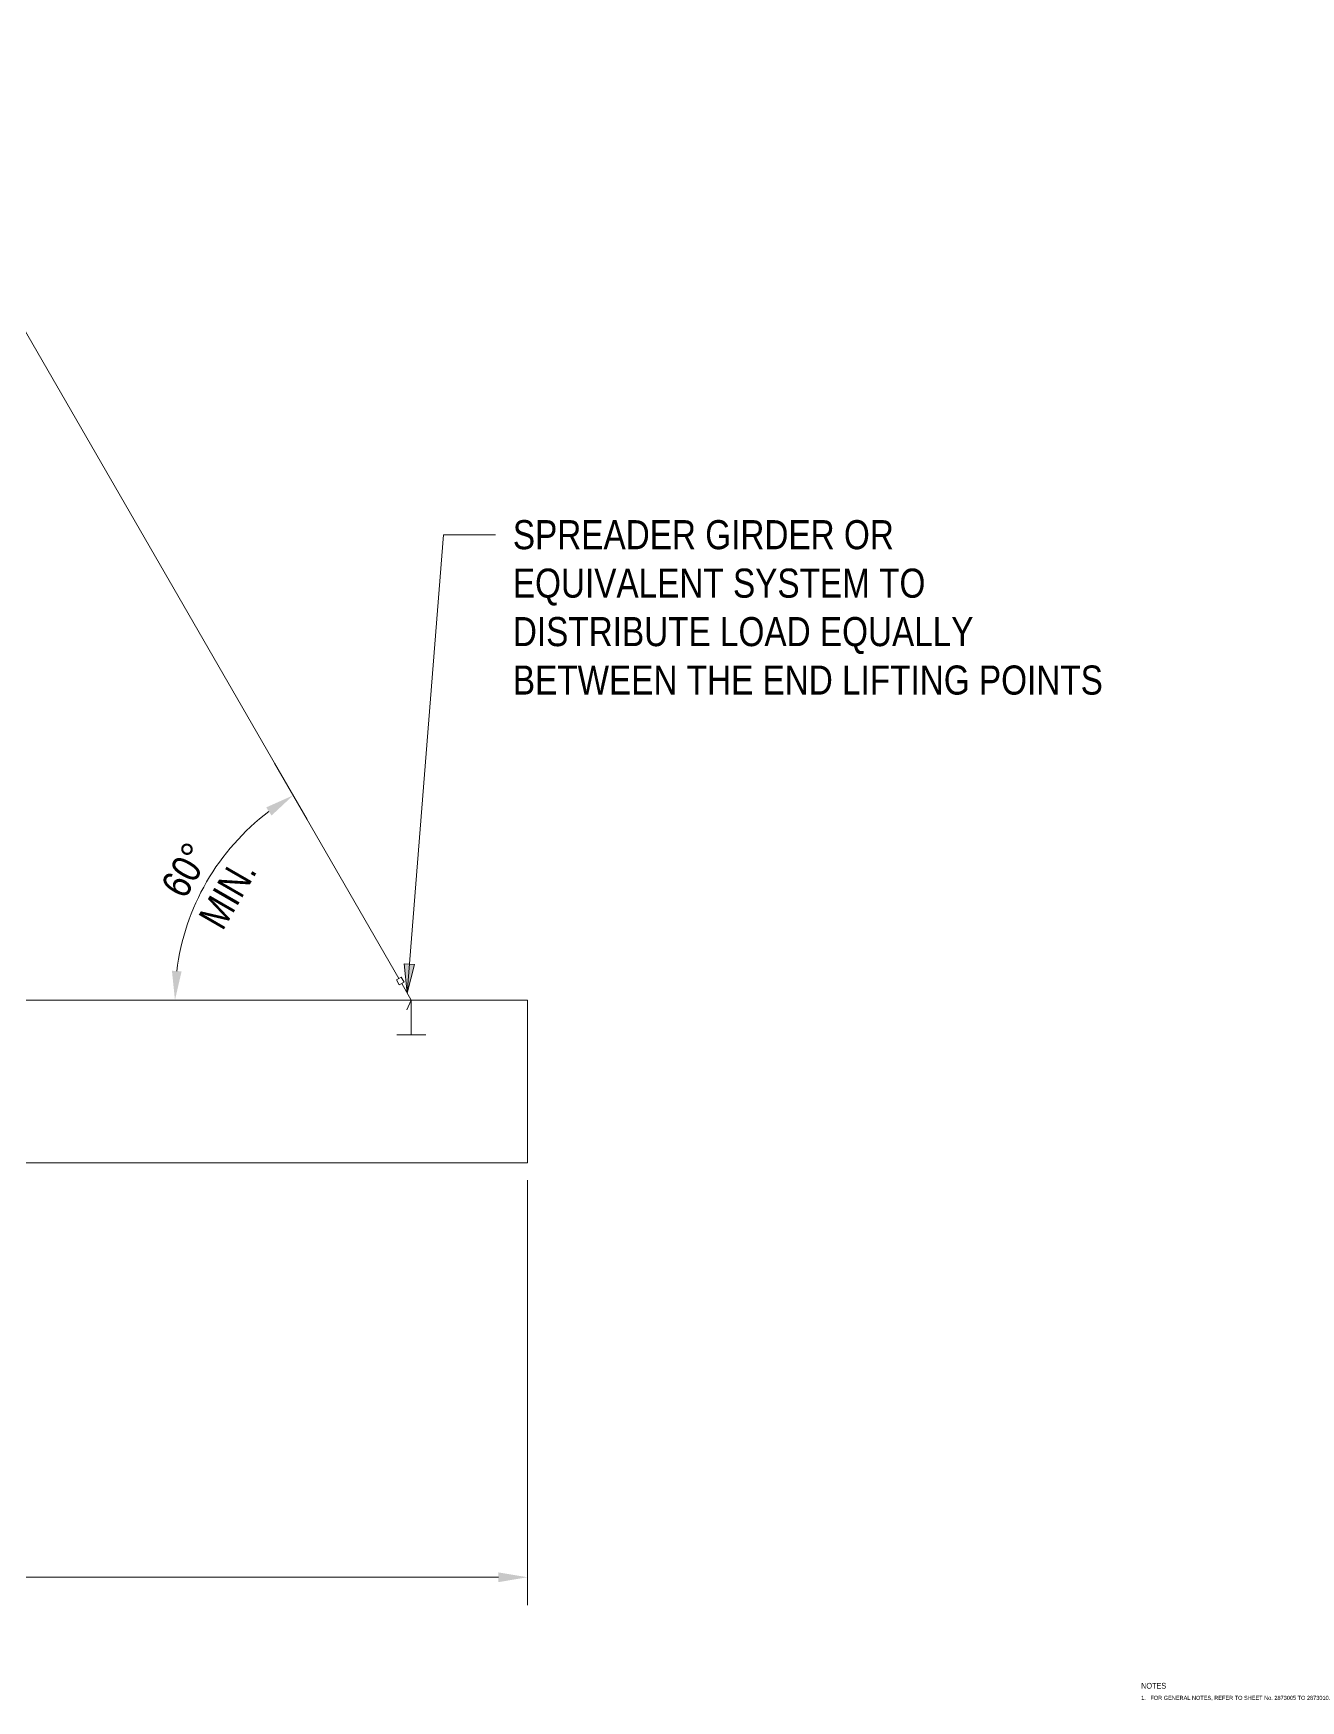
# Model space of a CAD drawing. Header units: metres. Extents: x -1147 to -1092, y 2 to 547.
# Drawn here: x -1092.97 to -1091.879, y 2.657 to 4.091 of the extents above; entities that cross this region are included whole.
import ezdxf

# ---------------------------------------------------------------- set-up
doc = ezdxf.new("R2010")
doc.units = ezdxf.units.M
doc.layers.get('Defpoints').update_dxf_attribs({"color": 41})
doc.layers.add('A-ANNO-DIMS', color=7, linetype='Continuous', lineweight=9)
doc.layers.add('G-ANNO-TEXT', color=7, linetype='Continuous', lineweight=9)
doc.layers.add('A-DETL', color=7, linetype='Continuous', lineweight=9, true_color=0xffffff)
doc.styles.add('Arial Narrow_2', font='ARIALN.TTF', dxfattribs={"height": 0.0035})
doc.styles.add('Arial Narrow_3', font='ARIALN.TTF', dxfattribs={"height": 0.025})
doc.styles.add('Arial Narrow_4', font='ARIALN.TTF', dxfattribs={"height": 0.005})
doc.dimstyles.new('Dimension_Angle_T___º___2_5_1', dxfattribs={"dimscale": 0.3048, "dimtxt": 0.025586, "dimasz": 0.082021, "dimexe": 0.07874, "dimexo": 0.052493, "dimgap": 0.065617, "dimtad": 1, "dimdec": 3, "dimlfac": 1000, "dimrnd": 0.001, "dimzin": 0, "dimdsep": 46, "dimtxsty": 'Arial Narrow_3', "dimsah": 1, "dimcen": 0.09, "dimadec": 0, "dimazin": 0, "dimtfac": 1, "dimtdec": 4, "dimtix": 1, "dimtmove": 0, "dimatfit": 3, "dimfxl": 1, "dimtvp": 1, "dimtolj": 1, "dimtzin": 0, "dimlwd": 18, "dimlwe": 18, "dimarcsym": 2})
doc.dimstyles.new('Dimension_Arc_Length_O__mm_', dxfattribs={"dimscale": 0.3048, "dimtxt": 0.025586, "dimasz": 0.082021, "dimexe": 0.07874, "dimexo": 0.049213, "dimgap": 0.049213, "dimtad": 1, "dimdec": 0, "dimlfac": 1000, "dimzin": 0, "dimdsep": 46, "dimtxsty": 'Arial Narrow_3', "dimsah": 1, "dimcen": 0.09, "dimaunit": 1, "dimadec": 4, "dimazin": 0, "dimtfac": 1, "dimtdec": 4, "dimtix": 1, "dimtmove": 0, "dimatfit": 3, "dimfxl": 1, "dimtvp": 1, "dimtfill": 1, "dimtolj": 1, "dimtzin": 0, "dimlwd": 18, "dimlwe": 18, "dimarcsym": 2})

# ---------------------------------------------------------------- blocks, each defined once
blk = doc.blocks.new('DIMBLOCK1-DRG-2873081 - GIRDER LIFTING DETAIL')
at = {"layer": 'A-ANNO-DIMS', "color": 0, "lineweight": 18, "transparency": 16777216}
for p, q in [((-1093.7046, 3.1047), (-1093.7046, 2.7393)), ((-1092.5446, 3.1047), (-1092.5446, 2.7393)), ((-1093.6796, 2.7633), (-1092.5696, 2.7633))]:
    blk.add_line(p, q, dxfattribs=at)
at = {"layer": 'A-ANNO-DIMS', "color": 0, "transparency": 16777216}
for points in [[(-1093.6796, 2.7675), (-1093.6796, 2.7591), (-1093.7046, 2.7633)], [(-1092.5696, 2.7675), (-1092.5696, 2.7591), (-1092.5446, 2.7633)]]:
    blk.add_solid(points, dxfattribs=at)
at = {"layer": 'Defpoints', "color": 0, "transparency": 16777216}
for p in [(-1093.7046, 3.1197), (-1092.5446, 3.1197), (-1092.5446, 2.7633)]:
    blk.add_point(p, dxfattribs=at)
at = {"layer": 'A-ANNO-DIMS', "color": 0, "lineweight": 18, "transparency": 16777216, "insert": (-1093.1246, 2.7912), "char_height": 0.025, "width": 0.181781, "attachment_point": 5, "style": 'Arial Narrow_3', "bg_fill": 3, "box_fill_scale": 1.1, "bg_fill_color": 256, "bg_fill_true_color": 13158600, "bg_fill_transparency": 0}
blk.add_mtext("\\A1;LENGTH 'L'", dxfattribs=at)
blk = doc.blocks.new('DIMBLOCK3-DRG-2873081 - GIRDER LIFTING DETAIL')
at = {"layer": 'A-ANNO-DIMS', "color": 0, "lineweight": 18, "transparency": 16777216}
for p, q in [((-1092.7622, 3.4634), (-1092.7342, 3.4149)), ((-1092.8798, 3.2597), (-1092.8238, 3.2597))]:
    blk.add_line(p, q, dxfattribs=at)
blk.add_arc((-1092.6446, 3.2597), 0.2032, 127.0531, 172.9469, dxfattribs=at)
at = {"layer": 'A-ANNO-DIMS', "color": 0, "transparency": 16777216}
for points in [[(-1092.7693, 3.4254), (-1092.7647, 3.4184), (-1092.7462, 3.4357)], [(-1092.8421, 3.2844), (-1092.8504, 3.2849), (-1092.8478, 3.2597)]]:
    blk.add_solid(points, dxfattribs=at)
at = {"layer": 'Defpoints', "color": 0, "transparency": 16777216}
for p in [(-1092.7702, 3.4773), (-1092.8003, 3.3903), (-1092.8958, 3.2597), (-1092.6446, 3.2597)]:
    blk.add_point(p, dxfattribs=at)
at = {"layer": 'A-ANNO-DIMS', "color": 0, "lineweight": 18, "transparency": 16777216, "insert": (-1092.8206, 3.3613), "char_height": 0.025, "width": 0.073102, "attachment_point": 5, "rotation": 60, "style": 'Arial Narrow_3'}
blk.add_mtext('\\A1;60°\\PMIN.', dxfattribs=at)

msp = doc.modelspace()

# ---------------------------------------------------------------- hatches: boundary and pattern name
at = {"layer": 'G-ANNO-TEXT'}
msp.add_hatch(color=256, dxfattribs=at).paths.add_polyline_path([(-1092.6480936, 3.2656378), (-1092.6417187, 3.29021), (-1092.6505074, 3.2909085)])

# ---------------------------------------------------------------- linework, layer by layer
at = {"layer": 'A-DETL', "color": 7, "lineweight": 18}
for p, q in [((-1092.6552738, 3.278205), (-1093.1245887, 4.0910823)), ((-1092.6531904, 3.2794078), (-1092.6573572, 3.2770021)), ((-1092.6573572, 3.2770021), (-1092.6548572, 3.272672)), ((-1092.6548572, 3.272672), (-1092.6506904, 3.2750777)), ((-1092.6506904, 3.2750777), (-1092.6531904, 3.2794078)), ((-1092.6445887, 3.2596979), (-1092.6527738, 3.2738748)), ((-1092.6445887, 3.2596979), (-1092.6527738, 3.2738748)), ((-1092.6527738, 3.2738748), (-1092.6445887, 3.2596979)), ((-1092.6527738, 3.2738748), (-1092.6445887, 3.2596979)), ((-1093.7045887, 3.2596979), (-1092.5445887, 3.2596979)), ((-1092.6482822, 3.2514024), (-1092.6445887, 3.2596979)), ((-1092.6445887, 3.2596979), (-1092.6445887, 3.2296979)), ((-1092.5445887, 3.2596979), (-1092.5445887, 3.1196979)), ((-1092.6320887, 3.2296979), (-1092.6570887, 3.2296979)), ((-1093.7045887, 3.1196979), (-1092.5445887, 3.1196979))]:
    msp.add_line(p, q, dxfattribs=at)
at = {"layer": 'G-ANNO-TEXT'}
for p, q in [((-1092.6480936, 3.2656378), (-1092.6167585, 3.6599242)), ((-1092.6167585, 3.6599242), (-1092.5721362, 3.6599242)), ((-1092.6417187, 3.29021), (-1092.6505074, 3.2909085)), ((-1092.6505074, 3.2909085), (-1092.6480936, 3.2656378)), ((-1092.6480936, 3.2656378), (-1092.6417187, 3.29021))]:
    msp.add_line(p, q, dxfattribs=at)

# ---------------------------------------------------------------- texts
at = {"layer": 'G-ANNO-TEXT', "attachment_point": 1, "bg_fill": 3, "box_fill_scale": 1, "bg_fill_color": 256, "bg_fill_true_color": 13158600, "bg_fill_transparency": 0}
for s, insert, char_height, style in [('SPREADER GIRDER OR ', (-1092.5571362, 3.6724242), 0.025, 'Arial Narrow_3'), ('EQUIVALENT SYSTEM TO ', (-1092.5571362, 3.6307524), 0.025, 'Arial Narrow_3'), ('DISTRIBUTE LOAD EQUALLY ', (-1092.5571362, 3.5890805), 0.025, 'Arial Narrow_3'), ('BETWEEN THE END LIFTING POINTS', (-1092.5571362, 3.5474086), 0.025, 'Arial Narrow_3'), ('1.', (-1092.0167236, 2.6613304), 0.0035, 'Arial Narrow_2')]:
    msp.add_mtext(s, dxfattribs=dict(at, insert=insert, char_height=char_height, style=style))

# ---------------------------------------------------------------- dimensions: what is measured, and where the dimension line sits
at = {"layer": 'A-ANNO-DIMS', "lineweight": 18}
dim = msp.add_angular_dim_3p(base=(-1092.8002611, 3.3903225), center=(-1092.6445887, 3.2596979), p1=(-1092.7701966, 3.4772571), p2=(-1092.8958045, 3.2596979), text='<>\\XMIN.', dimstyle='Dimension_Angle_T___º___2_5_1', override={"dimpost": '<>', "dimfxl": 0.251216}, dxfattribs=at)
dim.commit()
dim.dimension.update_dxf_attribs({"geometry": 'DIMBLOCK3-DRG-2873081 - GIRDER LIFTING DETAIL', "text_midpoint": (-1092.8205788, 3.3613058)})

# ---------------------------------------------------------------- next in the draw order: texts
at = {"layer": 'G-ANNO-TEXT', "insert": (-1092.00872, 2.6613304), "char_height": 0.0035, "attachment_point": 1, "style": 'Arial Narrow_2', "bg_fill": 3, "box_fill_scale": 1, "bg_fill_color": 256, "bg_fill_true_color": 13158600, "bg_fill_transparency": 0}
msp.add_mtext('FOR GENERAL NOTES, REFER TO SHEET No. 2873005 TO 2873010.', dxfattribs=at)

# ---------------------------------------------------------------- next in the draw order: dimensions: what is measured, and where the dimension line sits
at = {"layer": 'A-ANNO-DIMS', "lineweight": 18}
dim = msp.add_linear_dim(base=(-1092.5445887, 2.763302), p1=(-1093.7045887, 3.1196979), p2=(-1092.5445887, 3.1196979), text="LENGTH 'L'", dimstyle='Dimension_Arc_Length_O__mm_', override={"dimpost": '<>', "dimfxl": 1.16}, dxfattribs=at)
dim.commit()
dim.dimension.update_dxf_attribs({"geometry": 'DIMBLOCK1-DRG-2873081 - GIRDER LIFTING DETAIL', "text_midpoint": (-1093.1245887, 2.7912369)})

# ---------------------------------------------------------------- next in the draw order: texts
at = {"layer": 'G-ANNO-TEXT', "insert": (-1092.0167236, 2.6724541), "char_height": 0.005, "attachment_point": 1, "style": 'Arial Narrow_4', "bg_fill": 3, "box_fill_scale": 1, "bg_fill_color": 256, "bg_fill_true_color": 13158600, "bg_fill_transparency": 0}
msp.add_mtext('NOTES', dxfattribs=at)

doc.saveas('drawing.dxf')
